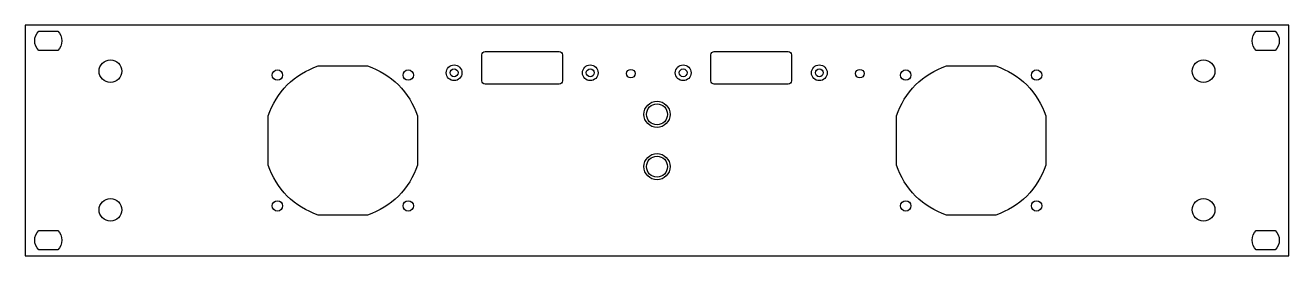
# Model space of a CAD drawing. Header units: millimetres. Extents: x -241 to 241, y -342 to -254.
import ezdxf

# ---------------------------------------------------------------- set-up
doc = ezdxf.new("R2010")
doc.units = ezdxf.units.MM
doc.layers.get('0').update_dxf_attribs({"linetype": 'CONTINUOUS'})

msp = doc.modelspace()

# ---------------------------------------------------------------- linework, layer by layer
msp.add_lwpolyline([(241.3, -341.8), (241.3, -253.7), (-241.3, -253.7), (-241.3, -341.8)], close=True)
for points in [[(-236.1, -255.9), (-228.9, -255.9, -0.426019), (-228.9, -263.4), (-236.1, -263.4, -0.426019)], [(228.9, -255.9), (236.1, -255.9, -0.426019), (236.1, -263.4), (228.9, -263.4, -0.426019)], [(-37.4, -276.25), (-65.61, -276.25, -0.414214), (-66.91, -274.95), (-66.91, -265, -0.414214), (-65.61, -263.7), (-37.4, -263.7, -0.414214), (-36.1, -265), (-36.1, -274.95, -0.414214)], [(50.1, -276.25), (21.89, -276.25, -0.414214), (20.59, -274.95), (20.59, -265, -0.414214), (21.89, -263.7), (50.1, -263.7, -0.414214), (51.4, -265), (51.4, -274.95, -0.414214)], [(-110.63, -326.25), (-129.37, -326.25, -0.238281), (-148.5, -307.12), (-148.5, -288.38, -0.238281), (-129.37, -269.25), (-110.63, -269.25, -0.238281), (-91.5, -288.38), (-91.5, -307.12, -0.238281)], [(91.5, -307.12), (91.5, -288.38, -0.238281), (110.63, -269.25), (129.37, -269.25, -0.238281), (148.5, -288.38), (148.5, -307.12, -0.238281), (129.37, -326.25), (110.63, -326.25, -0.238281)], [(-236.1, -332.1), (-228.9, -332.1, -0.426019), (-228.9, -339.6), (-236.1, -339.6, -0.426019)], [(228.9, -332.1), (236.1, -332.1, -0.426019), (236.1, -339.6), (228.9, -339.6, -0.426019)]]:
    msp.add_lwpolyline(points, format="xyb", close=True)
for centre, radius in [((-208.75, -271.25), 4.35), ((-77.5, -271.87), 3), ((-25.5, -271.87), 3), ((10, -271.87), 3), ((62, -271.87), 3), ((208.75, -271.25), 4.35), ((-145, -272.75), 2), ((-95, -272.75), 2), ((-77.5, -271.87), 1.5), ((-25.5, -271.87), 1.5), ((-10, -272.2), 1.65), ((10, -271.87), 1.5), ((62, -271.87), 1.5), ((77.5, -272.2), 1.65), ((95, -272.75), 2), ((145, -272.75), 2), ((0, -287.75), 5), ((0, -287.75), 4), ((0, -307.75), 5), ((0, -307.75), 4), ((-208.75, -324.25), 4.35), ((-145, -322.75), 2), ((-95, -322.75), 2), ((95, -322.75), 2), ((145, -322.75), 2), ((208.75, -324.25), 4.35)]:
    msp.add_circle(centre, radius)

doc.saveas('drawing.dxf')
